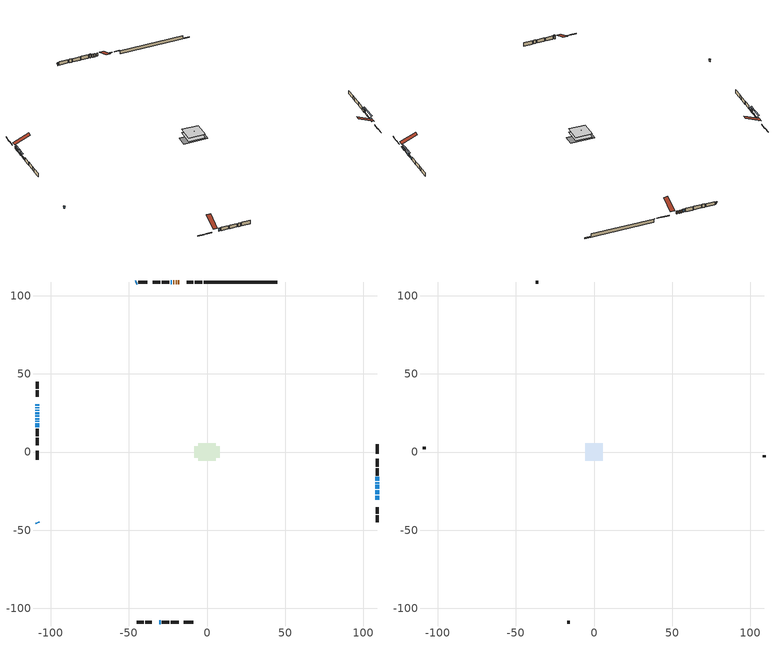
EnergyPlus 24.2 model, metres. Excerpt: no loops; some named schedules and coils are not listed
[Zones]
conditioned space
 floor adiabatic (AdiabaticFloorConstruction): -5.59,-5.59 -5.59,5.59 5.59,5.59 5.59,-5.59 z1.4
 floor foundation (Slab1 construction): -8.23,-3.58 -8.23,3.58 8.23,3.58 8.23,-3.58 z-0.98
 wall outside (RimJoist1 construction): -3.14,108.71 -7.77,108.71 / -45.03,-108.71 -40.4,-108.71 / -108.71,45.03 -108.71,40.4 / 108.71,-45.03 108.71,-40.4 z1.4:1.7
 wall outside (RimJoist2 construction): -8.7,108.71 -12.93,108.71 / -39.47,-108.71 -35.24,-108.71 / -108.71,39.47 -108.71,35.24 / 108.71,-39.47 108.71,-35.24 z1.4:1.7
 wall outside (AdiabaticWallConstruction 1): -17.7,108.71 -18.57,108.71 / -19.5,108.71 -20.07,108.71 / -21,108.71 -21.57,108.71 z1.4:3.43
 wall outside (AdiabaticWallConstruction): 108.71,-30.47 108.71,-27.93 / -108.71,28.73 -108.71,27.96 / -108.71,18.34 -108.71,15.8 z1.4:2.47; -108.71,-45.03 -108.24,-45.5 / -108.71,30.47 -108.71,29.66 / -45.03,108.71 -45.5,108.24 z1.4:2.82; -108.71,27.04 -108.71,26.48 / -108.71,19.83 -108.71,19.27 z1.4:2.32; 108.71,-27 108.71,-24.46 / 108.71,-23.53 108.71,-21.09 / -108.71,25.55 -108.71,24.28 / -108.71,21.52 -108.71,20.76 z1.4:2.26; -108.71,23.35 -108.71,22.45 z1.4:2.62; 108.71,-20.16 108.71,-19.35 z1.4:3.43; 108.71,-18.42 108.71,-15.98 z1.4:2.87; -22.5,108.71 -23.26,108.71 / -30.47,-108.71 -29.71,-108.71 z1.4:3.53
 wall outside (Wall1 construction): -24.19,108.71 -28.96,108.71 / -28.78,-108.71 -24.01,-108.71 / -108.71,14.87 -108.71,10.11 / 108.71,-15.06 108.71,-10.29 z1.4:3.84
 wall outside (Wall2 construction): -29.89,108.71 -34.84,108.71 / -23.08,-108.71 -18.13,-108.71 / -108.71,9.18 -108.71,4.23 / 108.71,-9.36 108.71,-4.41 z1.4:3.84
 wall outside (Wall5 construction): -38.24,108.71 -44.1,108.71 / -14.73,-108.71 -8.87,-108.71 / -108.71,0.82 -108.71,-5.03 / 108.71,-1 108.71,4.85 z1.4:3.84
 wall foundation (FoundationWall1 construction): -2.21,108.71,-0.98 -2.21,108.71,1.4 40.3,108.71,1.4 40.3,108.71,-0.36 45.03,108.71,-0.36 45.03,108.71,-0.98
 window (WindowConstruction): 108.71,-30.47 108.71,-27.93 z1.4:2.47
 window (WindowConstruction 6): -108.71,-45.03 -108.24,-45.5 z1.4:2.82
 window (WindowConstruction 7): -108.71,30.47 -108.71,29.66 z1.4:2.82
 window (WindowConstruction 8): -45.03,108.71 -45.5,108.24 z1.4:2.82
 window (WindowConstruction 9): -108.71,28.73 -108.71,27.97 z1.4:2.47
 window (WindowConstruction 16): -108.71,27.04 -108.71,26.48 z1.4:2.31
 window (WindowConstruction 11): 108.71,-27 108.71,-24.46 z1.4:2.26
 window (WindowConstruction 12): 108.71,-23.53 108.71,-21.09 z1.4:2.26
 window (WindowConstruction 13): -108.71,25.55 -108.71,24.28 z1.4:2.26
 window (WindowConstruction 14): -108.71,23.35 -108.71,22.45 z1.4:2.62
 window (WindowConstruction 15): -108.71,21.52 -108.71,20.76 z1.4:2.26
 window (WindowConstruction 1): 108.71,-20.16 108.71,-19.35 z1.4:3.43
 window (WindowConstruction 2): 108.71,-18.42 108.71,-15.98 z1.4:2.87
 window (WindowConstruction 3): -22.5,108.71 -23.26,108.71 z1.4:3.53
 window (WindowConstruction 4): -30.47,-108.71 -29.71,-108.71 z1.4:3.53
 window (WindowConstruction 10): -108.71,19.83 -108.71,19.27 z1.4:2.31
 window (WindowConstruction 5): -108.71,18.34 -108.71,15.8 z1.4:2.47
 door (Door): -17.7,108.71 -18.57,108.71 z1.4:3.43
 door (Door 1): -19.5,108.71 -20.07,108.71 z1.4:3.43
 door (Door 2): -21,108.71 -21.57,108.71 z1.4:3.43
 ceiling adiabatic (AdiabaticFloorConstruction): 5.59,-5.59 5.59,5.59 -5.59,5.59 -5.59,-5.59 z1.4
attic - vented
 floor to conditioned space (Floor1 construction Reversed): -5.54,-5.54 -5.54,5.54 5.54,5.54 5.54,-5.54 z3.84
 floor to conditioned space (Floor2 construction Reversed): -0.75,-0.75 -0.75,0.75 0.75,0.75 0.75,-0.75 z3.84
 wall outside (Wall3 construction): -35.77,108.71 -37.31,108.71 / -17.2,-108.71 -15.66,-108.71 / -108.71,3.3 -108.71,1.75 / 108.71,-3.48 108.71,-1.93 z1.4:3.84
 roof outside (Roof1 construction): -16.77,108.71,3.84 -16.77,97.96,8.32 -13.86,97.96,8.32 -13.86,108.71,3.84; -31.4,-108.71,3.84 -31.4,-97.96,8.32 -34.31,-97.96,8.32 -34.31,-108.71,3.84; -108.71,31.4,3.84 -97.96,31.4,8.32 -97.96,34.31,8.32 -108.71,34.31,3.84; 108.71,-31.4,3.84 97.96,-31.4,8.32 97.96,-34.31,8.32 108.71,-34.31,3.84
shading: 108.71,-27.73 108.71,-30.67 109.32,-30.67 109.32,-27.73 z2.67; -108.1,-45.64 -108.85,-44.89 -109.06,-45.1 -108.31,-45.85 z3.02; -108.71,29.46 -108.71,30.67 -109.01,30.67 -109.01,29.46 z3.02; -45.64,108.1 -44.89,108.85 -45.32,109.28 -46.07,108.53 z3.02; -108.71,27.76 -108.71,28.93 -109.32,28.93 -109.32,27.76 z2.67; -108.71,23.84 -108.71,29.68 -109.32,29.68 -109.32,23.84 z4.95; 108.71,-21.82 108.71,-29.64 109.32,-29.64 109.32,-21.82 z4.9; 108.71,-18.45 108.71,-26.17 109.32,-26.17 109.32,-18.45 z4.9; -108.71,21.64 -108.71,28.19 -109.32,28.19 -109.32,21.64 z4.9; -108.71,18.12 -108.71,24.16 -109.32,24.16 -109.32,18.12 z4.9; 108.71,-19.15 108.71,-20.36 109.01,-20.36 109.01,-19.15 z3.63; 108.71,-15.78 108.71,-18.62 109.32,-18.62 109.32,-15.78 z3.07; -23.46,108.71 -22.3,108.71 -22.3,109.47 -23.46,109.47 z3.73; -29.51,-108.71 -30.67,-108.71 -30.67,-109.47 -29.51,-109.47 z3.73; -108.71,18.97 -108.71,20.13 -109.32,20.13 -109.32,18.97 z2.61; -108.71,15.6 -108.71,18.54 -109.32,18.54 -109.32,15.6 z2.67
[Building]
Building 1: Terrain=Suburbs
[Site:Location]
Halifax Intl AP_NS: Latitude {deg}=44.88; Longitude {deg}=-63.51; Time Zone {hr}=-4; Elevation {m}=145; Keep Site Location Information=Yes
[Site:GroundTemperature:Shallow]
3.15511, 1.33576, 1.19006, 2.05344, 5.51939, 8.9692, 11.96, 13.8546, 14.0156, 12.4746, 9.56009, 6.2161
[Site:WaterMainsTemperature]
Calculation Method=Schedule; Temperature Schedule=mains temperature schedule
[Material] Roughness=Rough; Thermal Absorptance=0.9
Name | Thickness {m} | Conductivity {W/m-K} | Density {kg/m3} | Specific Heat {J/kg-K} | Solar Absorptance | Visible Absorptance
asphalt or fiberglass shingles | 0.00635 | 0.162714 | 1121.4 | 1465.45 | 0.4 | 0.4
ceiling loosefill ins | 0.254 | 0.0480833 | 16.02 | 1046.75 | 0.7 | 0.7
ceiling loosefill ins 1 | 0.0846667 | 0.0480833 | 16.02 | 1046.75 | 0.7 | 0.7
ceiling stud and cavity | 0.1397 | 0.11599 | 65.682 | 1177.47 | 0.7 | 0.7
ceiling stud and cavity 1 | 0.1397 | 0.0929007 | 65.682 | 1177.47 | 0.7 | 0.7
concrete 4.0 in. | 0.1016 | 1.803125 | 2242.8 | 837.4 | 0.7 | 0.7
concrete 8.0 in. | 0.2032 | 1.803125 | 2242.8 | 837.4 | 0.7 | 0.7
door material | 0.04445 | 0.0451087 | 512.64 | 1214.23 | 0.7 | 0.7
door material 1 | 0.04445 | 0.053851 | 512.64 | 1214.23 | 0.7 | 0.7
exterior vertical ins | 0.0445223 | 0.029427 | 32.04 | 1214.23 | 0.7 | 0.7
floor covering | 0.0127 | 0.0433444 | 54.468 | 1339.84 | 0.6 | 0.6
floor rigid ins; wall rigid ins 1 | 0.512978 | 0.029427 | 32.04 | 1214.23 | 0.7 | 0.7
floor stud and cavity | 0.1397 | 1.75129 | 37.0049 | 1207.88 | 0.7 | 0.7
furniture material conditioned space 1 | 0.1524 | 0.115458 | 640.8 | 1214.23 | 0.6 | 0.6
gypsum board | 0.0127 | 0.160291 | 801 | 837.4 | 0.6 | 0.6
gypsum board 1 | 0.0127 | 0.160291 | 801 | 837.4 | 0.7 | 0.7
osb sheathing 0.5 in. | 0.0127 | 0.115458 | 512.64 | 1214.23 | 0.7 | 0.7
osb sheathing 0.75 in. | 0.01905 | 0.115458 | 512.64 | 1214.23 | 0.7 | 0.7
osb sheathing 2.0 in. | 0.0508 | 0.115458 | 512.64 | 1214.23 | 0.7 | 0.7
rim joist rigid ins; wall rigid ins | 0.051816 | 0.029427 | 32.04 | 1214.23 | 0.7 | 0.7
rim joist stud and cavity | 0.0508 | 0.0348607 | 125.044 | 1163.47 | 0.6 | 0.6
rim joist stud and cavity 1 | 0.0508 | 0.0408884 | 125.044 | 1163.47 | 0.6 | 0.6
wall stud and cavity | 0.1397 | 0.169167 | 139.0536 | 1170.24 | 0.7 | 0.7
wall stud and cavity 1 | 0.1397 | 0.228645 | 139.0536 | 1170.24 | 0.7 | 0.7
wall stud and cavity 2 | 0.0889 | 6.1454 | 50.32683 | 1063.81 | 0.6 | 0.6
wall stud and cavity 3 | 0.1397 | 0.220738 | 139.0536 | 1170.24 | 0.7 | 0.7
wall stud and cavity 4 | 0.0889 | 0.380278 | 52.3479 | 1209.89 | 0.7 | 0.7
wall stud and cavity 5 | 0.0889 | 0.391764 | 83.0341 | 1211.67 | 0.7 | 0.7
wood siding | 0.0254 | 0.102417 | 544.68 | 1172.36 | 0.4 | 0.4
wood siding 1 | 0.00254 | 0.102417 | 544.68 | 1172.36 | 0.4 | 0.4
wood siding 2; wood siding 3; wood siding 4 | 0.0254 | 0.102417 | 544.68 | 1172.36 | 0.7 | 0.7
[WindowMaterial:SimpleGlazingSystem]
Name | U-Factor {W/m2-K} | Solar Heat Gain Coefficient
WindowMaterial | 2.94007 | 0.59
WindowMaterial 1 | 3.03546 | 0.48
WindowMaterial 10 | 2.98152 | 0.53
WindowMaterial 2 | 2.898619 | 0.65
WindowMaterial 3 | 2.93212 | 0.66
WindowMaterial 4 | 2.97414 | 0.55
WindowMaterial 5 | 2.938365 | 0.65
WindowMaterial 6 | 2.97187 | 0.55
WindowMaterial 7 | 2.986628 | 0.6
WindowMaterial 8 | 2.95483 | 0.57
WindowMaterial 9 | 2.93496 | 0.61
[Construction]
AdiabaticFloorConstruction: floor stud and cavity, floor rigid ins, osb sheathing 0.75 in., floor covering
AdiabaticWallConstruction: wood siding 3, wall rigid ins 1, wall stud and cavity 4, gypsum board
AdiabaticWallConstruction 1: wood siding 4, wall rigid ins 1, wall stud and cavity 4, gypsum board
Door: door material
Door 1; Door 2: door material 1
Floor1 construction Reversed: gypsum board, ceiling stud and cavity, ceiling loosefill ins
Floor2 construction Reversed: gypsum board, ceiling stud and cavity 1, ceiling loosefill ins 1
FoundationWall1 construction: concrete 8.0 in., gypsum board 1
furniture construction conditioned space 1: furniture material conditioned space 1
PartitionWallConstruction: gypsum board, wall stud and cavity 5, gypsum board
RimJoist1 construction: wood siding 2, rim joist rigid ins, osb sheathing 2.0 in., rim joist stud and cavity
RimJoist2 construction: wood siding 2, rim joist rigid ins, osb sheathing 2.0 in., rim joist stud and cavity 1
Roof1 construction: asphalt or fiberglass shingles
Slab1 construction: concrete 4.0 in.
Wall1 construction: wood siding, wall rigid ins, osb sheathing 0.5 in., wall stud and cavity, gypsum board
Wall2 construction: wood siding, wall rigid ins, osb sheathing 0.5 in., wall stud and cavity 1, gypsum board
Wall3 construction: wood siding 1, wall stud and cavity 2
Wall5 construction: wood siding, wall rigid ins, osb sheathing 0.5 in., wall stud and cavity 3, gypsum board
WindowConstruction; WindowConstruction 5: WindowMaterial
WindowConstruction 1: WindowMaterial 1
WindowConstruction 10; WindowConstruction 16: WindowMaterial 7
WindowConstruction 11; WindowConstruction 13; WindowConstruction 14: WindowMaterial 8
WindowConstruction 12: WindowMaterial 9
WindowConstruction 15: WindowMaterial 10
WindowConstruction 2: WindowMaterial 2
WindowConstruction 3; WindowConstruction 4: WindowMaterial 3
WindowConstruction 6; WindowConstruction 8: WindowMaterial 4
WindowConstruction 7: WindowMaterial 5
WindowConstruction 9: WindowMaterial 6
[Zone] Multiplier=1; Part of Total Floor Area=Yes
Name | Volume {m3}
attic - vented | 89.7904
conditioned space | 611.5
[Space]
Name | Zone | Volume {m3}
attic - vented 1 | attic - vented | 89.7904
conditioned space 1 | conditioned space | 611.5
[ZoneInfiltration:EffectiveLeakageArea]
infil attic - vented 1: Zone or Space=attic - vented 1; Schedule=Always On Discrete; Effective Air Leakage Area {cm2}=4484.42; Stack Coefficient=0.000481032; Wind Coefficient=1.48186e-05
[ZoneMixing]
whole house fan mix: Zone or Space=attic - vented; Schedule=Always On Continuous; Design Flow Rate Calculation Method=Flow/Zone; Design Flow Rate {m3/s}=0; Source Zone or Space=conditioned space
[SurfaceProperty:ExposedFoundationPerimeter]
Slab1: Exposed Perimeter Calculation Method=TotalExposedPerimeter; Total Exposed Perimeter {m}=47.244
[InternalMass] Zone or ZoneList=conditioned space; Space or SpaceList=conditioned space 1
Name | Construction | Surface Area {m2}
furniture mass conditioned space 1 | furniture construction conditioned space 1 | 97.2401
partition wall mass | PartitionWallConstruction | 243.1
[Lights]
interior lighting: Zone or ZoneList or Space or SpaceList=conditioned space 1; Schedule=interior lighting schedule; Design Level Calculation Method=LightingLevel; Lighting Level {W}=343.2; Return Air Fraction=0; Fraction Radiant=0.6; Fraction Visible=0.2; Fraction Replaceable=1
[People]
occupants: Zone or ZoneList or Space or SpaceList=conditioned space 1; Number of People Schedule=occupants schedule; Number of People Calculation Method=People; Number of People=3; Fraction Radiant=0.314171; Sensible Heat Fraction=0.56303; Activity Level Schedule=occupants activity schedule; Carbon Dioxide Generation Rate {m3/s-W}=0; Enable ASHRAE 55 Comfort Warnings=No; Mean Radiant Temperature Calculation Type=EnclosureAveraged
[ElectricEquipment] Zone or ZoneList or Space or SpaceList=conditioned space 1; Design Level Calculation Method=EquipmentLevel
Name | Schedule | Design Level {W} | Fraction Latent | Fraction Radiant | Fraction Lost
clothes dryer | clothes dryer schedule | 140.772 | 0.015 | 0.081 | 0.85
clothes washer | clothes washer schedule | 32.1985 | 0.03 | 0.162 | 0.7
cooking range | cooking range schedule | 215.147 | 0.08 | 0.432 | 0.2
dishwasher | dishwasher schedule | 66.8632 | 0.3 | 0.18 | 0.4
fridge | fridge schedule | 72.9452 | 0 | 0.6 | 0
mech vent bath fan 0 | mech vent bath fan 0 schedule | 50.2 | 0 | 0 | 1
mech vent bath fan 1 | mech vent bath fan 1 schedule | 50.2 | 0 | 0 | 1
mech vent house fan | mech vent house fan schedule | 0 | 0 | 0 | 1
mech vent house fan cfis | mech vent house fan cfis schedule | 0 | 0 | 0 | 0
misc plug loads | misc plug loads schedule | 494.7 | 0.045 | 0.513 | 0.1
whole house fan | Always On Discrete | 0 | 0 | 0 | 1
[OtherEquipment] Zone or ZoneList or Space or SpaceList=conditioned space 1; Design Level Calculation Method=EquipmentLevel
Name | Fuel Type | Schedule | Design Level {W} | Fraction Latent | Fraction Radiant | Fraction Lost
clothes dryer 1 | Electricity | clothes dryer schedule | 0 | 0.015 | 0.081 | 0.85
cooking range 1 | Electricity | cooking range schedule | 0 | 0.08 | 0.432 | 0.2
general water use latent | None | general water use schedule | 62.594 | 1 | 0 | 0
general water use sensible | None | general water use schedule | -61.6891 | 0 | 0.6 | 0
mech vent house fan latent load | None | Always On Discrete | 0 | 1 | 0 | 0
mech vent house fan sensible load | None | Always On Discrete | 0 | 0 | 0 | 0
water heater energy adjustment1 | Electricity | Always On Discrete | 0.01 | 0 | 0 | 1
[ZoneInfiltration:DesignFlowRate] Zone or ZoneList or Space or SpaceList=conditioned space 1; Schedule=Always On Discrete; Design Flow Rate Calculation Method=Flow/Zone; Design Flow Rate {m3/s}=0
infil flow; natural vent flow; whole house fan flow
[ZoneControl:Thermostat]
conditioned space Thermostat: Zone or ZoneList=conditioned space; Control Type Schedule=conditioned space Thermostat Schedule; Control 1=conditioned space temperature setpoint; Temperature Difference Between Cutout And Setpoint {deltaC}=0
[ThermostatSetpoint:DualSetpoint]
conditioned space temperature setpoint: Heating Setpoint Temperature Schedule=heating setpoint; Cooling Setpoint Temperature Schedule=cooling setpoint
[AirLoopHVAC:UnitarySystem]
unit heater unitary system: Control Type=Load; Controlling Zone or Thermostat Location=conditioned space; Dehumidification Control Type=None; Availability Schedule=Always On Discrete; Supply Fan=unit heater supply fan; Fan Placement=BlowThrough; Supply Air Fan Operating Mode Schedule=unit heater auto fan schedule; Heating Coil=unit heater htg coil; DX Heating Coil Sizing Ratio=1; Use DOAS DX Cooling Coil=No; Minimum Supply Air Temperature {C}=2; Latent Load Control=SensibleOnlyLoadControl; Cooling Supply Air Flow Rate Method=None; Heating Supply Air Flow Rate Method=SupplyAirFlowRate; Heating Supply Air Flow Rate {m3/s}=0.00141584; No Load Supply Air Flow Rate Method=SupplyAirFlowRate; No Load Supply Air Flow Rate {m3/s}=0; No Load Supply Air Flow Rate Control Set To Low Speed=Yes; Maximum Supply Air Temperature {C}=48.8889; Maximum Outdoor Dry-Bulb Temperature for Supplemental Heater Operation {C}=21; Ancillary On-Cycle Electric Power {W}=0; Ancillary Off-Cycle Electric Power {W}=0
[Zone equipment]
conditioned space: electric baseboard, unit heater unitary system
[Foundation:Kiva]
Foundation Kiva 1: Initial Indoor Air Temperature {C}=18; Wall Height Above Grade {m}=1.40001; Wall Depth Below Slab {m}=0.2032; Custom Block Material Name 1=exterior vertical ins; Custom Block Depth 1 {m}=2.38; Custom Block X Position 1 {m}=0.2159; Custom Block Z Position 1 {m}=0
[Foundation:Kiva:Settings]
Soil Conductivity {W/m-K}=0.849921; Soil Density {kg/m3}=1842.3; Soil Specific Heat {J/kg-K}=418.7; Ground Solar Absorptivity=0.9; Ground Thermal Absorptivity=0.9; Ground Surface Roughness {m}=0.03; Far-Field Width {m}=40; Deep-Ground Boundary Condition=ZeroFlux; Deep-Ground Depth {m}=40; Minimum Cell Dimension {m}=0.2; Maximum Cell Growth Coefficient=3; Simulation Timestep=Timestep
[Exterior:Lights]
exterior lighting: Schedule=exterior lighting schedule; Design Level {W}=75.6
[EnergyManagementSystem:Sensor] Output:Variable or Output:Meter Index Key=conditioned space
Name | Output:Variable or Output:Meter
conditioned_space_clg_unmet_s | Zone Cooling Setpoint Not Met Time
conditioned_space_htg_unmet_s | Zone Heating Setpoint Not Met Time
fridge_tin_s; tin_s; tin_s_1 | Zone Mean Air Temperature
tout_s | Zone Outdoor Air Drybulb Temperature
win_s | Zone Air Humidity Ratio
[Schedule:Constant]
Name | Hourly Value
Always On Continuous; mech vent house fan schedule; mech vent house fan cfis schedule; Always On Discrete | 1
occupants activity schedule | 117.228
fridge schedule; unit heater auto fan schedule | 0
[Schedule:Week:Daily]
interior lighting schedule Week Rule - Jan1-Jan27: interior lighting schedule day, interior lighting schedule day, interior lighting schedule day, interior lighting schedule day, interior lighting schedule day, interior lighting schedule day, interior lighting schedule day, interior lighting schedule default day, interior lighting schedule default day, interior lighting schedule default day, interior lighting schedule default day, interior lighting schedule default day
interior lighting schedule Week Rule - Jan28-Feb3: interior lighting schedule day, interior lighting schedule day, interior lighting schedule day, interior lighting schedule day, interior lighting schedule day 1, interior lighting schedule day 1, interior lighting schedule day 1, interior lighting schedule default day, interior lighting schedule default day, interior lighting schedule default day, interior lighting schedule default day, interior lighting schedule default day
interior lighting schedule Week Rule - Feb4-Feb24: interior lighting schedule day 1, interior lighting schedule day 1, interior lighting schedule day 1, interior lighting schedule day 1, interior lighting schedule day 1, interior lighting schedule day 1, interior lighting schedule day 1, interior lighting schedule default day, interior lighting schedule default day, interior lighting schedule default day, interior lighting schedule default day, interior lighting schedule default day
interior lighting schedule Week Rule - Feb25-Mar3: interior lighting schedule day 1, interior lighting schedule day 1, interior lighting schedule day 1, interior lighting schedule day 1, interior lighting schedule day 2, interior lighting schedule day 2, interior lighting schedule day 2, interior lighting schedule default day, interior lighting schedule default day, interior lighting schedule default day, interior lighting schedule default day, interior lighting schedule default day
interior lighting schedule Week Rule - Mar4-Mar31: interior lighting schedule day 2, interior lighting schedule day 2, interior lighting schedule day 2, interior lighting schedule day 2, interior lighting schedule day 2, interior lighting schedule day 2, interior lighting schedule day 2, interior lighting schedule default day, interior lighting schedule default day, interior lighting schedule default day, interior lighting schedule default day, interior lighting schedule default day
interior lighting schedule Week Rule - Apr1-Apr28: interior lighting schedule day 3, interior lighting schedule day 3, interior lighting schedule day 3, interior lighting schedule day 3, interior lighting schedule day 3, interior lighting schedule day 3, interior lighting schedule day 3, interior lighting schedule default day, interior lighting schedule default day, interior lighting schedule default day, interior lighting schedule default day, interior lighting schedule default day
interior lighting schedule Week Rule - Apr29-May5: interior lighting schedule day 3, interior lighting schedule day 3, interior lighting schedule day 4, interior lighting schedule day 4, interior lighting schedule day 4, interior lighting schedule day 4, interior lighting schedule day 4, interior lighting schedule default day, interior lighting schedule default day, interior lighting schedule default day, interior lighting schedule default day, interior lighting schedule default day
interior lighting schedule Week Rule - May6-May26: interior lighting schedule day 4, interior lighting schedule day 4, interior lighting schedule day 4, interior lighting schedule day 4, interior lighting schedule day 4, interior lighting schedule day 4, interior lighting schedule day 4, interior lighting schedule default day, interior lighting schedule default day, interior lighting schedule default day, interior lighting schedule default day, interior lighting schedule default day
interior lighting schedule Week Rule - May27-Jun2: interior lighting schedule day 4, interior lighting schedule day 4, interior lighting schedule day 4, interior lighting schedule day 4, interior lighting schedule day 4, interior lighting schedule day 5, interior lighting schedule day 5, interior lighting schedule default day, interior lighting schedule default day, interior lighting schedule default day, interior lighting schedule default day, interior lighting schedule default day
interior lighting schedule Week Rule - Jun3-Jun30: interior lighting schedule day 5, interior lighting schedule day 5, interior lighting schedule day 5, interior lighting schedule day 5, interior lighting schedule day 5, interior lighting schedule day 5, interior lighting schedule day 5, interior lighting schedule default day, interior lighting schedule default day, interior lighting schedule default day, interior lighting schedule default day, interior lighting schedule default day
interior lighting schedule Week Rule - Jul1-Jul28: interior lighting schedule day 6, interior lighting schedule day 6, interior lighting schedule day 6, interior lighting schedule day 6, interior lighting schedule day 6, interior lighting schedule day 6, interior lighting schedule day 6, interior lighting schedule default day, interior lighting schedule default day, interior lighting schedule default day, interior lighting schedule default day, interior lighting schedule default day
interior lighting schedule Week Rule - Jul29-Aug4: interior lighting schedule day 6, interior lighting schedule day 6, interior lighting schedule day 6, interior lighting schedule day 7, interior lighting schedule day 7, interior lighting schedule day 7, interior lighting schedule day 7, interior lighting schedule default day, interior lighting schedule default day, interior lighting schedule default day, interior lighting schedule default day, interior lighting schedule default day
interior lighting schedule Week Rule - Aug5-Aug25: interior lighting schedule day 7, interior lighting schedule day 7, interior lighting schedule day 7, interior lighting schedule day 7, interior lighting schedule day 7, interior lighting schedule day 7, interior lighting schedule day 7, interior lighting schedule default day, interior lighting schedule default day, interior lighting schedule default day, interior lighting schedule default day, interior lighting schedule default day
interior lighting schedule Week Rule - Aug26-Sep1: interior lighting schedule day 7, interior lighting schedule day 7, interior lighting schedule day 7, interior lighting schedule day 7, interior lighting schedule day 7, interior lighting schedule day 7, interior lighting schedule day 8, interior lighting schedule default day, interior lighting schedule default day, interior lighting schedule default day, interior lighting schedule default day, interior lighting schedule default day
interior lighting schedule Week Rule - Sep2-Sep29: interior lighting schedule day 8, interior lighting schedule day 8, interior lighting schedule day 8, interior lighting schedule day 8, interior lighting schedule day 8, interior lighting schedule day 8, interior lighting schedule day 8, interior lighting schedule default day, interior lighting schedule default day, interior lighting schedule default day, interior lighting schedule default day, interior lighting schedule default day
interior lighting schedule Week Rule - Sep30-Oct6: interior lighting schedule day 8, interior lighting schedule day 9, interior lighting schedule day 9, interior lighting schedule day 9, interior lighting schedule day 9, interior lighting schedule day 9, interior lighting schedule day 9, interior lighting schedule default day, interior lighting schedule default day, interior lighting schedule default day, interior lighting schedule default day, interior lighting schedule default day
interior lighting schedule Week Rule - Oct7-Oct27: interior lighting schedule day 9, interior lighting schedule day 9, interior lighting schedule day 9, interior lighting schedule day 9, interior lighting schedule day 9, interior lighting schedule day 9, interior lighting schedule day 9, interior lighting schedule default day, interior lighting schedule default day, interior lighting schedule default day, interior lighting schedule default day, interior lighting schedule default day
interior lighting schedule Week Rule - Oct28-Nov3: interior lighting schedule day 9, interior lighting schedule day 9, interior lighting schedule day 9, interior lighting schedule day 9, interior lighting schedule day 10, interior lighting schedule day 10, interior lighting schedule day 10, interior lighting schedule default day, interior lighting schedule default day, interior lighting schedule default day, interior lighting schedule default day, interior lighting schedule default day
interior lighting schedule Week Rule - Nov4-Nov24: interior lighting schedule day 10, interior lighting schedule day 10, interior lighting schedule day 10, interior lighting schedule day 10, interior lighting schedule day 10, interior lighting schedule day 10, interior lighting schedule day 10, interior lighting schedule default day, interior lighting schedule default day, interior lighting schedule default day, interior lighting schedule default day, interior lighting schedule default day
interior lighting schedule Week Rule - Nov25-Dec1: interior lighting schedule day 10, interior lighting schedule day 10, interior lighting schedule day 10, interior lighting schedule day 10, interior lighting schedule day 10, interior lighting schedule day 10, interior lighting schedule day 11, interior lighting schedule default day, interior lighting schedule default day, interior lighting schedule default day, interior lighting schedule default day, interior lighting schedule default day
interior lighting schedule Week Rule - Dec2-Dec31: interior lighting schedule day 11, interior lighting schedule day 11, interior lighting schedule day 11, interior lighting schedule day 11, interior lighting schedule day 11, interior lighting schedule day 11, interior lighting schedule day 11, interior lighting schedule default day, interior lighting schedule default day, interior lighting schedule default day, interior lighting schedule default day, interior lighting schedule default day
occupants schedule Week Rule - Jan1-Dec31: occupants schedule day, occupants schedule day, occupants schedule day, occupants schedule day, occupants schedule day, occupants schedule day, occupants schedule day, occupants schedule default day, occupants schedule default day, occupants schedule default day, occupants schedule default day, occupants schedule default day
clothes dryer schedule Week Rule - Jan1-Dec31: clothes dryer schedule day, clothes dryer schedule day, clothes dryer schedule day, clothes dryer schedule day, clothes dryer schedule day, clothes dryer schedule day, clothes dryer schedule day, clothes dryer schedule default day, clothes dryer schedule default day, clothes dryer schedule default day, clothes dryer schedule default day, clothes dryer schedule default day
clothes washer schedule Week Rule - Jan1-Dec31: clothes washer schedule day, clothes washer schedule day, clothes washer schedule day, clothes washer schedule day, clothes washer schedule day, clothes washer schedule day, clothes washer schedule day, clothes washer schedule default day, clothes washer schedule default day, clothes washer schedule default day, clothes washer schedule default day, clothes washer schedule default day
cooking range schedule Week Rule - Jan1-Dec31: cooking range schedule day, cooking range schedule day, cooking range schedule day, cooking range schedule day, cooking range schedule day, cooking range schedule day, cooking range schedule day, cooking range schedule default day, cooking range schedule default day, cooking range schedule default day, cooking range schedule default day, cooking range schedule default day
dishwasher schedule Week Rule - Jan1-Dec31: dishwasher schedule day, dishwasher schedule day, dishwasher schedule day, dishwasher schedule day, dishwasher schedule day, dishwasher schedule day, dishwasher schedule day, dishwasher schedule default day, dishwasher schedule default day, dishwasher schedule default day, dishwasher schedule default day, dishwasher schedule default day
mech vent bath fan 0 schedule Week Rule - Jan1-Dec31: mech vent bath fan 0 schedule day, mech vent bath fan 0 schedule day, mech vent bath fan 0 schedule day, mech vent bath fan 0 schedule day, mech vent bath fan 0 schedule day, mech vent bath fan 0 schedule day, mech vent bath fan 0 schedule day, mech vent bath fan 0 schedule default day, mech vent bath fan 0 schedule default day, mech vent bath fan 0 schedule default day, mech vent bath fan 0 schedule default day, mech vent bath fan 0 schedule default day
mech vent bath fan 1 schedule Week Rule - Jan1-Dec31: mech vent bath fan 1 schedule day, mech vent bath fan 1 schedule day, mech vent bath fan 1 schedule day, mech vent bath fan 1 schedule day, mech vent bath fan 1 schedule day, mech vent bath fan 1 schedule day, mech vent bath fan 1 schedule day, mech vent bath fan 1 schedule default day, mech vent bath fan 1 schedule default day, mech vent bath fan 1 schedule default day, mech vent bath fan 1 schedule default day, mech vent bath fan 1 schedule default day
misc plug loads schedule Week Rule - Jan1-Dec31: misc plug loads schedule day, misc plug loads schedule day, misc plug loads schedule day, misc plug loads schedule day, misc plug loads schedule day, misc plug loads schedule day, misc plug loads schedule day, misc plug loads schedule default day, misc plug loads schedule default day, misc plug loads schedule default day, misc plug loads schedule default day, misc plug loads schedule default day
general water use schedule Week Rule - Jan1-Dec31: general water use schedule day, general water use schedule day, general water use schedule day, general water use schedule day, general water use schedule day, general water use schedule day, general water use schedule day, general water use schedule default day, general water use schedule default day, general water use schedule default day, general water use schedule default day, general water use schedule default day
exterior lighting schedule Week Rule - Jan1-Jan27: exterior lighting schedule day, exterior lighting schedule day, exterior lighting schedule day, exterior lighting schedule day, exterior lighting schedule day, exterior lighting schedule day, exterior lighting schedule day, exterior lighting schedule default day, exterior lighting schedule default day, exterior lighting schedule default day, exterior lighting schedule default day, exterior lighting schedule default day
exterior lighting schedule Week Rule - Jan28-Feb3: exterior lighting schedule day, exterior lighting schedule day, exterior lighting schedule day, exterior lighting schedule day, exterior lighting schedule day 1, exterior lighting schedule day 1, exterior lighting schedule day 1, exterior lighting schedule default day, exterior lighting schedule default day, exterior lighting schedule default day, exterior lighting schedule default day, exterior lighting schedule default day
exterior lighting schedule Week Rule - Feb4-Feb24: exterior lighting schedule day 1, exterior lighting schedule day 1, exterior lighting schedule day 1, exterior lighting schedule day 1, exterior lighting schedule day 1, exterior lighting schedule day 1, exterior lighting schedule day 1, exterior lighting schedule default day, exterior lighting schedule default day, exterior lighting schedule default day, exterior lighting schedule default day, exterior lighting schedule default day
exterior lighting schedule Week Rule - Feb25-Mar3: exterior lighting schedule day 1, exterior lighting schedule day 1, exterior lighting schedule day 1, exterior lighting schedule day 1, exterior lighting schedule day 2, exterior lighting schedule day 2, exterior lighting schedule day 2, exterior lighting schedule default day, exterior lighting schedule default day, exterior lighting schedule default day, exterior lighting schedule default day, exterior lighting schedule default day
[Schedule:Year]
interior lighting schedule: interior lighting schedule Week Rule - Jan1-Jan27, 1, 1, 1, 27, interior lighting schedule Week Rule - Jan28-Feb3, 1, 28, 2, 3, interior lighting schedule Week Rule - Feb4-Feb24, 2, 4, 2, 24, interior lighting schedule Week Rule - Feb25-Mar3, 2, 25, 3, 3, interior lighting schedule Week Rule - Mar4-Mar31, 3, 4, 3, 31, interior lighting schedule Week Rule - Apr1-Apr28, 4, 1, 4, 28, interior lighting schedule Week Rule - Apr29-May5, 4, 29, 5, 5, interior lighting schedule Week Rule - May6-May26, 5, 6, 5, 26, interior lighting schedule Week Rule - May27-Jun2, 5, 27, 6, 2, interior lighting schedule Week Rule - Jun3-Jun30, 6, 3, 6, 30, interior lighting schedule Week Rule - Jul1-Jul28, 7, 1, 7, 28, interior lighting schedule Week Rule - Jul29-Aug4, 7, 29, 8, 4, interior lighting schedule Week Rule - Aug5-Aug25, 8, 5, 8, 25, interior lighting schedule Week Rule - Aug26-Sep1, 8, 26, 9, 1, interior lighting schedule Week Rule - Sep2-Sep29, 9, 2, 9, 29, interior lighting schedule Week Rule - Sep30-Oct6, 9, 30, 10, 6, interior lighting schedule Week Rule - Oct7-Oct27, 10, 7, 10, 27, interior lighting schedule Week Rule - Oct28-Nov3, 10, 28, 11, 3, interior lighting schedule Week Rule - Nov4-Nov24, 11, 4, 11, 24, interior lighting schedule Week Rule - Nov25-Dec1, 11, 25, 12, 1, interior lighting schedule Week Rule - Dec2-Dec31, 12, 2, 12, 31
occupants schedule: occupants schedule Week Rule - Jan1-Dec31, 1, 1, 12, 31
clothes dryer schedule: clothes dryer schedule Week Rule - Jan1-Dec31, 1, 1, 12, 31
clothes washer schedule: clothes washer schedule Week Rule - Jan1-Dec31, 1, 1, 12, 31
cooking range schedule: cooking range schedule Week Rule - Jan1-Dec31, 1, 1, 12, 31
dishwasher schedule: dishwasher schedule Week Rule - Jan1-Dec31, 1, 1, 12, 31
mech vent bath fan 0 schedule: mech vent bath fan 0 schedule Week Rule - Jan1-Dec31, 1, 1, 12, 31
mech vent bath fan 1 schedule: mech vent bath fan 1 schedule Week Rule - Jan1-Dec31, 1, 1, 12, 31
misc plug loads schedule: misc plug loads schedule Week Rule - Jan1-Dec31, 1, 1, 12, 31
general water use schedule: general water use schedule Week Rule - Jan1-Dec31, 1, 1, 12, 31
exterior lighting schedule: exterior lighting schedule Week Rule - Jan1-Jan27, 1, 1, 1, 27, exterior lighting schedule Week Rule - Jan28-Feb3, 1, 28, 2, 3, exterior lighting schedule Week Rule - Feb4-Feb24, 2, 4, 2, 24, exterior lighting schedule Week Rule - Feb25-Mar3, 2, 25, 3, 3, exterior lighting schedule Week Rule - Mar4-Mar31, 3, 4, 3, 31, exterior lighting schedule Week Rule - Apr1-Apr28, 4, 1, 4, 28, exterior lighting schedule Week Rule - Apr29-May5, 4, 29, 5, 5, exterior lighting schedule Week Rule - May6-May26, 5, 6, 5, 26, exterior lighting schedule Week Rule - May27-Jun2, 5, 27, 6, 2, exterior lighting schedule Week Rule - Jun3-Jun30, 6, 3, 6, 30, exterior lighting schedule Week Rule - Jul1-Jul28, 7, 1, 7, 28, exterior lighting schedule Week Rule - Jul29-Aug4, 7, 29, 8, 4, exterior lighting schedule Week Rule - Aug5-Aug25, 8, 5, 8, 25, exterior lighting schedule Week Rule - Aug26-Sep1, 8, 26, 9, 1, exterior lighting schedule Week Rule - Sep2-Sep29, 9, 2, 9, 29, exterior lighting schedule Week Rule - Sep30-Oct6, 9, 30, 10, 6, exterior lighting schedule Week Rule - Oct7-Oct27, 10, 7, 10, 27, exterior lighting schedule Week Rule - Oct28-Nov3, 10, 28, 11, 3, exterior lighting schedule Week Rule - Nov4-Nov24, 11, 4, 11, 24, exterior lighting schedule Week Rule - Nov25-Dec1, 11, 25, 12, 1, exterior lighting schedule Week Rule - Dec2-Dec31, 12, 2, 12, 31
[Schedule:Compact]
conditioned space Thermostat Schedule: Through: 12/31, For: AllDays, Until: 24:00, 4
mains temperature schedule: Through: 01/01, For: AllDays, Until: 24:00, 7.41, Through: 01/02, For: AllDays, Until: 24:00, 7.34833, Through: 01/03, For: AllDays, Until: 24:00, 7.28778, Through: 01/04, For: AllDays, Until: 24:00, 7.22889, Through: 01/05, For: AllDays, Until: 24:00, 7.17056, Through: 01/06, For: AllDays, Until: 24:00, 7.11333, Through: 01/07, For: AllDays, Until: 24:00, 7.05722, Through: 01/08, For: AllDays, Until: 24:00, 7.00167, Through: 01/09, For: AllDays, Until: 24:00, 6.94778, Through: 01/10, For: AllDays, Until: 24:00, 6.895, Through: 01/11, For: AllDays, Until: 24:00, 6.84333, Through: 01/12, For: AllDays, Until: 24:00, 6.79278, Through: 01/13, For: AllDays, Until: 24:00, 6.74389, Through: 01/14, For: AllDays, Until: 24:00, 6.69556, Through: 01/15, For: AllDays, Until: 24:00, 6.64889, Through: 01/16, For: AllDays, Until: 24:00, 6.60278, Through: 01/17, For: AllDays, Until: 24:00, 6.55833, Through: 01/18, For: AllDays, Until: 24:00, 6.515, Through: 01/19, For: AllDays, Until: 24:00, 6.47333, Through: 01/20, For: AllDays, Until: 24:00, 6.43278, Through: 01/21, For: AllDays, Until: 24:00, 6.39333, Through: 01/22, For: AllDays, Until: 24:00, 6.355, Through: 01/23, For: AllDays, Until: 24:00, 6.31833, Through: 01/24, For: AllDays, Until: 24:00, 6.28278, Through: 01/25, For: AllDays, Until: 24:00, 6.24889, Through: 01/26, For: AllDays, Until: 24:00, 6.21611, Through: 01/27, For: AllDays, Until: 24:00, 6.18444, Through: 01/28, For: AllDays, Until: 24:00, 6.15444, Through: 01/29, For: AllDays, Until: 24:00, 6.12556, Through: 01/30, For: AllDays, Until: 24:00, 6.09833, Through: 01/31, For: AllDays, Until: 24:00, 6.07222, Through: 02/01, For: AllDays, Until: 24:00, 6.04778, Through: 02/02, For: AllDays, Until: 24:00, 6.02444, Through: 02/03, For: AllDays, Until: 24:00, 6.00278, Through: 02/04, For: AllDays, Until: 24:00, 5.98222, Through: 02/05, For: AllDays, Until: 24:00, 5.96333, Through: 02/06, For: AllDays, Until: 24:00, 5.94556, Through: 02/07, For: AllDays, Until: 24:00, 5.92944, Through: 02/08, For: AllDays, Until: 24:00, 5.915, Through: 02/09, For: AllDays, Until: 24:00, 5.90167, Through: 02/10, For: AllDays, Until: 24:00, 5.89, Through: 02/11, For: AllDays, Until: 24:00, 5.87944, Through: 02/12, For: AllDays, Until: 24:00, 5.87056, Through: 02/13, For: AllDays, Until: 24:00, 5.86333, Through: 02/14, For: AllDays, Until: 24:00, 5.85722, Through: 02/15, For: AllDays, Until: 24:00, 5.85278, Through: 02/16, For: AllDays, Until: 24:00, 5.84944, Through: 02/17, For: AllDays, Until: 24:00, 5.84833, Through: 02/18, For: AllDays, Until: 24:00, 5.84778, Through: 02/19, For: AllDays, Until: 24:00, 5.84944, Through: 02/20, For: AllDays, Until: 24:00, 5.85167, Through: 02/21, For: AllDays, Until: 24:00, 5.85611, Through: 02/22, For: AllDays, Until: 24:00, 5.86167, Through: 02/23, For: AllDays, Until: 24:00, 5.86889, Through: 02/24, For: AllDays, Until: 24:00, 5.87722, Through: 02/25, For: AllDays, Until: 24:00, 5.88722, Through: 02/26, For: AllDays, Until: 24:00, 5.89889, Through: 02/27, For: AllDays, Until: 24:00, 5.91167, Through: 02/28, For: AllDays, Until: 24:00, 5.92611, Through: 03/01, For: AllDays, Until: 24:00, 5.94222, Through: 03/02, For: AllDays, Until: 24:00, 5.95944, Through: 03/03, For: AllDays, Until: 24:00, 5.97778, Through: 03/04, For: AllDays, Until: 24:00, 5.99778, Through: 03/05, For: AllDays, Until: 24:00, 6.01944, Through: 03/06, For: AllDays, Until: 24:00, 6.04222, Through: 03/07, For: AllDays, Until: 24:00, 6.06667, Through: 03/08, For: AllDays, Until: 24:00, 6.09222, Through: 03/09, For: AllDays, Until: 24:00, 6.11944, Through: 03/10, For: AllDays, Until: 24:00, 6.14778, Through: 03/11, For: AllDays, Until: 24:00, 6.17722, Through: 03/12, For: AllDays, Until: 24:00, 6.20833, Through: 03/13, For: AllDays, Until: 24:00, 6.24111, Through: 03/14, For: AllDays, Until: 24:00, 6.275, Through: 03/15, For: AllDays, Until: 24:00, 6.31, Through: 03/16, For: AllDays, Until: 24:00, 6.34667, Through: 03/17, For: AllDays, Until: 24:00, 6.38444, Through: 03/18, For: AllDays, Until: 24:00, 6.42333, Through: 03/19, For: AllDays, Until: 24:00, 6.46389, Through: 03/20, For: AllDays, Until: 24:00, 6.50556, Through: 03/21, For: AllDays, Until: 24:00, 6.54833, Through: 03/22, For: AllDays, Until: 24:00, 6.59278, Through: 03/23, For: AllDays, Until: 24:00, 6.63833, Through: 03/24, For: AllDays, Until: 24:00, 6.685, Through: 03/25, For: AllDays, Until: 24:00, 6.73278, Through: 03/26, For: AllDays, Until: 24:00, 6.78167, Through: 03/27, For: AllDays, Until: 24:00, 6.83167, Through: 03/28, For: AllDays, Until: 24:00, 6.88333, Through: 03/29, For: AllDays, Until: 24:00, 6.93611, Through: 03/30, For: AllDays, Until: 24:00, 6.98944, Through: 03/31, For: AllDays, Until: 24:00, 7.04444, Through: 04/01, For: AllDays, Until: 24:00, 7.1, Through: 04/02, For: AllDays, Until: 24:00, 7.15722, Through: 04/03, For: AllDays, Until: 24:00, 7.21556, Through: 04/04, For: AllDays, Until: 24:00, 7.27444, Through: 04/05, For: AllDays, Until: 24:00, 7.33444, Through: 04/06, For: AllDays, Until: 24:00, 7.39556, Through: 04/07, For: AllDays, Until: 24:00, 7.45778, Through: 04/08, For: AllDays, Until: 24:00, 7.52111, Through: 04/09, For: AllDays, Until: 24:00, 7.585, Through: 04/10, For: AllDays, Until: 24:00, 7.65, Through: 04/11, For: AllDays, Until: 24:00, 7.71611, Through: 04/12, For: AllDays, Until: 24:00, 7.78333, Through: 04/13, For: AllDays, Until: 24:00, 7.85111, Through: 04/14, For: AllDays, Until: 24:00, 7.91944, Through: 04/15, For: AllDays, Until: 24:00, 7.98889, Through: 04/16, For: AllDays, Until: 24:00, 8.05944, Through: 04/17, For: AllDays, Until: 24:00, 8.13056, Through: 04/18, For: AllDays, Until: 24:00, 8.20222, Through: 04/19, For: AllDays, Until: 24:00, 8.275, Through: 04/20, For: AllDays, Until: 24:00, 8.34833, Through: 04/21, For: AllDays, Until: 24:00, 8.42222, Through: 04/22, For: AllDays, Until: 24:00, 8.49722, Through: 04/23, For: AllDays, Until: 24:00, 8.57278, Through: 04/24, For: AllDays, Until: 24:00, 8.64889, Through: 04/25, For: AllDays, Until: 24:00, 8.72556, Through: 04/26, For: AllDays, Until: 24:00, 8.80278, Through: 04/27, For: AllDays, Until: 24:00, 8.88111, Through: 04/28, For: AllDays, Until: 24:00, 8.95944, Through: 04/29, For: AllDays, Until: 24:00, 9.03833, Through: 04/30, For: AllDays, Until: 24:00, 9.11778, Through: 05/01, For: AllDays, Until: 24:00, 9.19778, Through: 05/02, For: AllDays, Until: 24:00, 9.27833, Through: 05/03, For: AllDays, Until: 24:00, 9.35944, Through: 05/04, For: AllDays, Until: 24:00, 9.44056, Through: 05/05, For: AllDays, Until: 24:00, 9.52278, Through: 05/06, For: AllDays, Until: 24:00, 9.60444, Through: 05/07, For: AllDays, Until: 24:00, 9.68722, Through: 05/08, For: AllDays, Until: 24:00, 9.77, Through: 05/09, For: AllDays, Until: 24:00, 9.85278, Through: 05/10, For: AllDays, Until: 24:00, 9.93611, Through: 05/11, For: AllDays, Until: 24:00, 10.02, Through: 05/12, For: AllDays, Until: 24:00, 10.1039, Through: 05/13, For: AllDays, Until: 24:00, 10.1878, Through: 05/14, For: AllDays, Until: 24:00, 10.2722, Through: 05/15, For: AllDays, Until: 24:00, 10.3561, Through: 05/16, For: AllDays, Until: 24:00, 10.4406, Through: 05/17, For: AllDays, Until: 24:00, 10.5256, Through: 05/18, For: AllDays, Until: 24:00, 10.61, Through: 05/19, For: AllDays, Until: 24:00, 10.6944, Through: 05/20, For: AllDays, Until: 24:00, 10.7794, Through: 05/21, For: AllDays, Until: 24:00, 10.8639, Through: 05/22, For: AllDays, Until: 24:00, 10.9489, Through: 05/23, For: AllDays, Until: 24:00, 11.0333, Through: 05/24, For: AllDays, Until: 24:00, 11.1178, Through: 05/25, For: AllDays, Until: 24:00, 11.2022, Through: 05/26, For: AllDays, Until: 24:00, 11.2867, Through: 05/27, For: AllDays, Until: 24:00, 11.3711, Through: 05/28, For: AllDays, Until: 24:00, 11.455, Through: 05/29, For: AllDays, Until: 24:00, 11.5389, Through: 05/30, For: AllDays, Until: 24:00, 11.6222, Through: 05/31, For: AllDays, Until: 24:00, 11.7056, Through: 06/01, For: AllDays, Until: 24:00, 11.7883, Through: 06/02, For: AllDays, Until: 24:00, 11.8711, Through: 06/03, For: AllDays, Until: 24:00, 11.9539, Through: 06/04, For: AllDays, Until: 24:00, 12.0356, Through: 06/05, For: AllDays, Until: 24:00, 12.1172, Through: 06/06, For: AllDays, Until: 24:00, 12.1989, Through: 06/07, For: AllDays, Until: 24:00, 12.2794, Through: 06/08, For: AllDays, Until: 24:00, 12.36, Through: 06/09, For: AllDays, Until: 24:00, 12.44, Through: 06/10, For: AllDays, Until: 24:00, 12.5194, Through: 06/11, For: AllDays, Until: 24:00, 12.5983, Through: 06/12, For: AllDays, Until: 24:00, 12.6767, Through: 06/13, For: AllDays, Until: 24:00, 12.7544, Through: 06/14, For: AllDays, Until: 24:00, 12.8317, Through: 06/15, For: AllDays, Until: 24:00, 12.9083, Through: 06/16, For: AllDays, Until: 24:00, 12.9844, Through: 06/17, For: AllDays, Until: 24:00, 13.0594, Through: 06/18, For: AllDays, Until: 24:00, 13.1344, Through: 06/19, For: AllDays, Until: 24:00, 13.2083, Through: 06/20, For: AllDays, Until: 24:00, 13.2811, Through: 06/21, For: AllDays, Until: 24:00, 13.3539, Through: 06/22, For: AllDays, Until: 24:00, 13.4256, Through: 06/23, For: AllDays, Until: 24:00, 13.4967, Through: 06/24, For: AllDays, Until: 24:00, 13.5667, Through: 06/25, For: AllDays, Until: 24:00, 13.6361, Through: 06/26, For: AllDays, Until: 24:00, 13.7044, Through: 06/27, For: AllDays, Until: 24:00, 13.7717, Through: 06/28, For: AllDays, Until: 24:00, 13.8389, Through: 06/29, For: AllDays, Until: 24:00, 13.9044, Through: 06/30, For: AllDays, Until: 24:00, 13.9694, Through: 07/01, For: AllDays, Until: 24:00, 14.0333, Through: 07/02, For: AllDays, Until: 24:00, 14.0961, Through: 07/03, For: AllDays, Until: 24:00, 14.1583, Through: 07/04, For: AllDays, Until: 24:00, 14.2189, Through: 07/05, For: AllDays, Until: 24:00, 14.2789, Through: 07/06, For: AllDays, Until: 24:00, 14.3378, Through: 07/07, For: AllDays, Until: 24:00, 14.3956, Through: 07/08, For: AllDays, Until: 24:00, 14.4522, Through: 07/09, For: AllDays, Until: 24:00, 14.5083, Through: 07/10, For: AllDays, Until: 24:00, 14.5628, Through: 07/11, For: AllDays, Until: 24:00, 14.6161, Through: 07/12, For: AllDays, Until: 24:00, 14.6683, Through: 07/13, For: AllDays, Until: 24:00, 14.7194, Through: 07/14, For: AllDays, Until: 24:00, 14.7694, Through: 07/15, For: AllDays, Until: 24:00, 14.8183, Through: 07/16, For: AllDays, Until: 24:00, 14.8661, Through: 07/17, For: AllDays, Until: 24:00, 14.9122, Through: 07/18, For: AllDays, Until: 24:00, 14.9572, Through: 07/19, For: AllDays, Until: 24:00, 15.0011, Through: 07/20, For: AllDays, Until: 24:00, 15.0439, Through: 07/21, For: AllDays, Until: 24:00, 15.0856, Through: 07/22, For: AllDays, Until: 24:00, 15.1256, Through: 07/23, For: AllDays, Until: 24:00, 15.1644, Through: 07/24, For: AllDays, Until: 24:00, 15.2017, Through: 07/25, For: AllDays, Until: 24:00, 15.2383, Through: 07/26, For: AllDays, Until: 24:00, 15.2728, Through: 07/27, For: AllDays, Until: 24:00, 15.3067, Through: 07/28, For: AllDays, Until: 24:00, 15.3389, Through: 07/29, For: AllDays, Until: 24:00, 15.3694, Through: 07/30, For: AllDays, Until: 24:00, 15.3989, Through: 07/31, For: AllDays, Until: 24:00, 15.4272, Through: 08/01, For: AllDays, Until: 24:00, 15.4539, Through: 08/02, For: AllDays, Until: 24:00, 15.4794, Through: 08/03, For: AllDays, Until: 24:00, 15.5033, Through: 08/04, For: AllDays, Until: 24:00, 15.5261, Through: 08/05, For: AllDays, Until: 24:00, 15.5472, Through: 08/06, For: AllDays, Until: 24:00, 15.5667, Through: 08/07, For: AllDays, Until: 24:00, 15.585, Through: 08/08, For: AllDays, Until: 24:00, 15.6022, Through: 08/09, For: AllDays, Until: 24:00, 15.6172, Through: 08/10, For: AllDays, Until: 24:00, 15.6317, Through: 08/11, For: AllDays, Until: 24:00, 15.6439, Through: 08/12, For: AllDays, Until: 24:00, 15.655, Through: 08/13, For: AllDays, Until: 24:00, 15.665, Through: 08/14, For: AllDays, Until: 24:00, 15.6733, Through: 08/15, For: AllDays, Until: 24:00, 15.68, Through: 08/16, For: AllDays, Until: 24:00, 15.6856, Through: 08/17, For: AllDays, Until: 24:00, 15.6894, Through: 08/18, For: AllDays, Until: 24:00, 15.6917, Through: 08/19, For: AllDays, Until: 24:00, 15.6928, Through: 08/20, For: AllDays, Until: 24:00, 15.6922, Through: 08/21, For: AllDays, Until: 24:00, 15.69, Through: 08/22, For: AllDays, Until: 24:00, 15.6867, Through: 08/23, For: AllDays, Until: 24:00, 15.6822, Through: 08/24, For: AllDays, Until: 24:00, 15.6756, Through: 08/25, For: AllDays, Until: 24:00, 15.6678, Through: 08/26, For: AllDays, Until: 24:00, 15.6589, Through: 08/27, For: AllDays, Until: 24:00, 15.6478, Through: 08/28, For: AllDays, Until: 24:00, 15.6361, Through: 08/29, For: AllDays, Until: 24:00, 15.6222, Through: 08/30, For: AllDays, Until: 24:00, 15.6072, Through: 08/31, For: AllDays, Until: 24:00, 15.5911, Through: 09/01, For: AllDays, Until: 24:00, 15.5733, Through: 09/02, For: AllDays, Until: 24:00, 15.5539, Through: 09/03, For: AllDays, Until: 24:00, 15.5333, Through: 09/04, For: AllDays, Until: 24:00, 15.5111, Through: 09/05, For: AllDays, Until: 24:00, 15.4878, Through: 09/06, For: AllDays, Until: 24:00, 15.4628, Through: 09/07, For: AllDays, Until: 24:00, 15.4367, Through: 09/08, For: AllDays, Until: 24:00, 15.4089, Through: 09/09, For: AllDays, Until: 24:00, 15.38, Through: 09/10, For: AllDays, Until: 24:00, 15.3494, Through: 09/11, For: AllDays, Until: 24:00, 15.3178, Through: 09/12, For: AllDays, Until: 24:00, 15.2844, Through: 09/13, For: AllDays, Until: 24:00, 15.25, Through: 09/14, For: AllDays, Until: 24:00, 15.2144, Through: 09/15, For: AllDays, Until: 24:00, 15.1772, Through: 09/16, For: AllDays, Until: 24:00, 15.1389, Through: 09/17, For: AllDays, Until: 24:00, 15.0989, Through: 09/18, For: AllDays, Until: 24:00, 15.0583, Through: 09/19, For: AllDays, Until: 24:00, 15.0161, Through: 09/20, For: AllDays, Until: 24:00, 14.9722, Through: 09/21, For: AllDays, Until: 24:00, 14.9278, Through: 09/22, For: AllDays, Until: 24:00, 14.8817, Through: 09/23, For: AllDays, Until: 24:00, 14.8344, Through: 09/24, For: AllDays, Until: 24:00, 14.7861, Through: 09/25, For: AllDays, Until: 24:00, 14.7367, Through: 09/26, For: AllDays, Until: 24:00, 14.6861, Through: 09/27, For: AllDays, Until: 24:00, 14.6339, Through: 09/28, For: AllDays, Until: 24:00, 14.5811, Through: 09/29, For: AllDays, Until: 24:00, 14.5267, Through: 09/30, For: AllDays, Until: 24:00, 14.4717, Through: 10/01, For: AllDays, Until: 24:00, 14.415, Through: 10/02, For: AllDays, Until: 24:00, 14.3578, Through: 10/03, For: AllDays, Until: 24:00, 14.2989, Through: 10/04, For: AllDays, Until: 24:00, 14.2394, Through: 10/05, For: AllDays, Until: 24:00, 14.1789, Through: 10/06, For: AllDays, Until: 24:00, 14.1172, Through: 10/07, For: AllDays, Until: 24:00, 14.0544, Through: 10/08, For: AllDays, Until: 24:00, 13.9911, Through: 10/09, For: AllDays, Until: 24:00, 13.9267, Through: 10/10, For: AllDays, Until: 24:00, 13.8611, Through: 10/11, For: AllDays, Until: 24:00, 13.7944, Through: 10/12, For: AllDays, Until: 24:00, 13.7272, Through: 10/13, For: AllDays, Until: 24:00, 13.6594, Through: 10/14, For: AllDays, Until: 24:00, 13.59, Through: 10/15, For: AllDays, Until: 24:00, 13.5206, Through: 10/16, For: AllDays, Until: 24:00, 13.4494, Through: 10/17, For: AllDays, Until: 24:00, 13.3783, Through: 10/18, For: AllDays, Until: 24:00, 13.3061, Through: 10/19, For: AllDays, Until: 24:00, 13.2328, Through: 10/20, For: AllDays, Until: 24:00, 13.1594, Through: 10/21, For: AllDays, Until: 24:00, 13.085, Through: 10/22, For: AllDays, Until: 24:00, 13.01, Through: 10/23, For: AllDays, Until: 24:00, 12.9339, Through: 10/24, For: AllDays, Until: 24:00, 12.8578, Through: 10/25, For: AllDays, Until: 24:00, 12.7806, Through: 10/26, For: AllDays, Until: 24:00, 12.7028, Through: 10/27, For: AllDays, Until: 24:00, 12.625, Through: 10/28, For: AllDays, Until: 24:00, 12.5461, Through: 10/29, For: AllDays, Until: 24:00, 12.4667, Through: 10/30, For: AllDays, Until: 24:00, 12.3872, Through: 10/31, For: AllDays, Until: 24:00, 12.3067, Through: 11/01, For: AllDays, Until: 24:00, 12.2261, Through: 11/02, For: AllDays, Until: 24:00, 12.145, Through: 11/03, For: AllDays, Until: 24:00, 12.0633, Through: 11/04, For: AllDays, Until: 24:00, 11.9817, Through: 11/05, For: AllDays, Until: 24:00, 11.8994, Through: 11/06, For: AllDays, Until: 24:00, 11.8167, Through: 11/07, For: AllDays, Until: 24:00, 11.7339, Through: 11/08, For: AllDays, Until: 24:00, 11.6506, Through: 11/09, For: AllDays, Until: 24:00, 11.5672, Through: 11/10, For: AllDays, Until: 24:00, 11.4833, Through: 11/11, For: AllDays, Until: 24:00, 11.3994, Through: 11/12, For: AllDays, Until: 24:00, 11.315, Through: 11/13, For: AllDays, Until: 24:00, 11.2311, Through: 11/14, For: AllDays, Until: 24:00, 11.1467, Through: 11/15, For: AllDays, Until: 24:00, 11.0622, Through: 11/16, For: AllDays, Until: 24:00, 10.9772, Through: 11/17, For: AllDays, Until: 24:00, 10.8928, Through: 11/18, For: AllDays, Until: 24:00, 10.8083, Through: 11/19, For: AllDays, Until: 24:00, 10.7233, Through: 11/20, For: AllDays, Until: 24:00, 10.6389, Through: 11/21, For: AllDays, Until: 24:00, 10.5539, Through: 11/22, For: AllDays, Until: 24:00, 10.4694, Through: 11/23, For: AllDays, Until: 24:00, 10.385, Through: 11/24, For: AllDays, Until: 24:00, 10.3006, Through: 11/25, For: AllDays, Until: 24:00, 10.2161, Through: 11/26, For: AllDays, Until: 24:00, 10.1322, Through: 11/27, For: AllDays, Until: 24:00, 10.0483, Through: 11/28, For: AllDays, Until: 24:00, 9.96444, Through: 11/29, For: AllDays, Until: 24:00, 9.88111, Through: 11/30, For: AllDays, Until: 24:00, 9.79778, Through: 12/01, For: AllDays, Until: 24:00, 9.715, Through: 12/02, For: AllDays, Until: 24:00, 9.63278, Through: 12/03, For: AllDays, Until: 24:00, 9.55056, Through: 12/04, For: AllDays, Until: 24:00, 9.46833, Through: 12/05, For: AllDays, Until: 24:00, 9.38667, Through: 12/06, For: AllDays, Until: 24:00, 9.30611, Through: 12/07, For: AllDays, Until: 24:00, 9.225, Through: 12/08, For: AllDays, Until: 24:00, 9.145, Through: 12/09, For: AllDays, Until: 24:00, 9.065, Through: 12/10, For: AllDays, Until: 24:00, 8.98611, Through: 12/11, For: AllDays, Until: 24:00, 8.90722, Through: 12/12, For: AllDays, Until: 24:00, 8.82944, Through: 12/13, For: AllDays, Until: 24:00, 8.75167, Through: 12/14, For: AllDays, Until: 24:00, 8.675, Through: 12/15, For: AllDays, Until: 24:00, 8.59833, Through: 12/16, For: AllDays, Until: 24:00, 8.52278, Through: 12/17, For: AllDays, Until: 24:00, 8.44778, Through: 12/18, For: AllDays, Until: 24:00, 8.37333, Through: 12/19, For: AllDays, Until: 24:00, 8.29944, Through: 12/20, For: AllDays, Until: 24:00, 8.22667, Through: 12/21, For: AllDays, Until: 24:00, 8.15444, Through: 12/22, For: AllDays, Until: 24:00, 8.08333, Through: 12/23, For: AllDays, Until: 24:00, 8.01278, Through: 12/24, For: AllDays, Until: 24:00, 7.94278, Through: 12/25, For: AllDays, Until: 24:00, 7.87389, Through: 12/26, For: AllDays, Until: 24:00, 7.80611, Through: 12/27, For: AllDays, Until: 24:00, 7.73889, Through: 12/28, For: AllDays, Until: 24:00, 7.67222, Through: 12/29, For: AllDays, Until: 24:00, 7.60722, Through: 12/30, For: AllDays, Until: 24:00, 7.54278, Through: 12/31, For: AllDays, Until: 24:00, 7.47944
